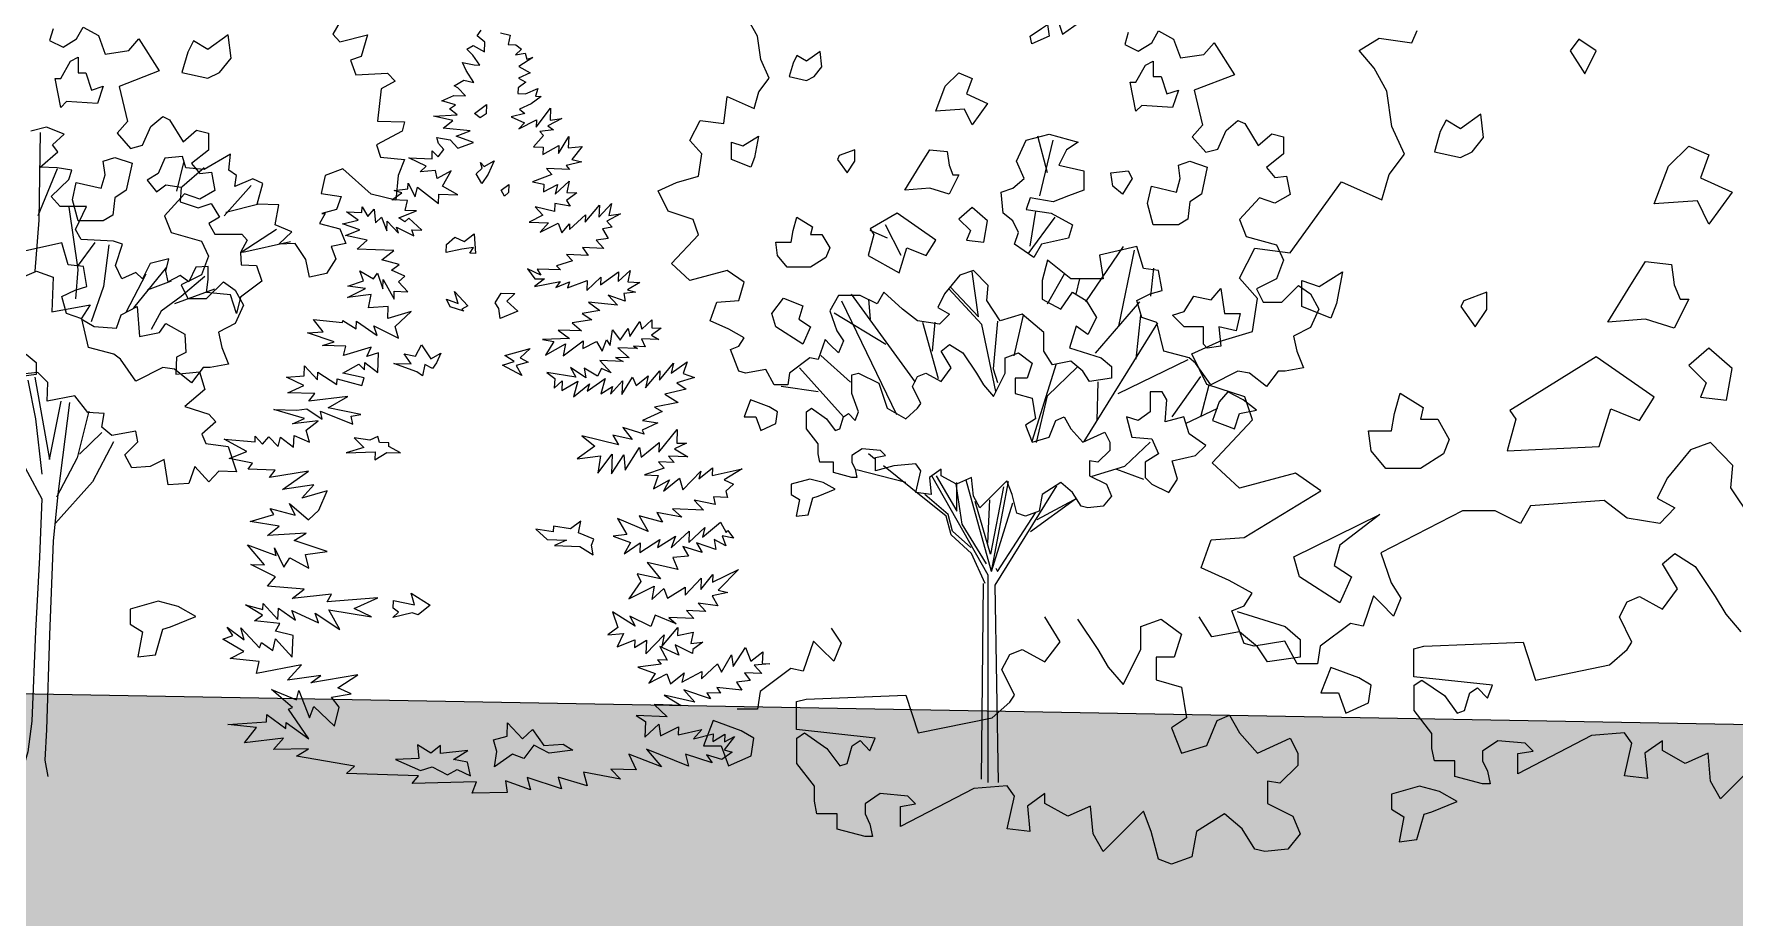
# Model space of a CAD drawing. Header units: inches. Extents: x 11.9 to 85.3, y 21.1 to 37.4.
# Drawn here: x 21.57 to 22.616, y 22.249 to 22.792 of the extents above; entities that cross this region are included whole.
import ezdxf

# ---------------------------------------------------------------- set-up
doc = ezdxf.new("R2010")
doc.units = ezdxf.units.IN
doc.header["$MEASUREMENT"] = 0
doc.layers.add('CAY', color=94, linetype='Continuous')
doc.layers.add('CAY-3', color=61, linetype='Continuous')

# ---------------------------------------------------------------- blocks, each defined once
blk = doc.blocks.new('A$C76451831')
at = {"layer": 'CAY'}
for p, q in [((2228.3, 971.5), (2215.1, 1021.6)), ((2217.8, 939.8), (2236.3, 1016.3)), ((2201.9, 860.6), (2238.9, 910.7)), ((2204.6, 871.1), (2212.5, 918.7)), ((2009.3, 881.7), (1985.5, 892.2)), ((2027.8, 857.9), (2006.6, 900.2)), ((2281, 794.5), (2332.5, 870.4)), ((2326.2, 761), (2347.8, 865.6)), ((2491.6, 827), (2512.8, 868.3)), ((2512.8, 868.3), (2561.2, 861.8)), ((2370.1, 802.5), (2374.1, 840.9)), ((2134, 774), (2125.3, 835.7)), ((2228.6, 791.9), (2251.7, 832.8)), ((2268, 805.1), (2272.9, 825.9)), ((2516.4, 799.3), (2491.6, 827)), ((2022.3, 639.8), (1946.8, 795.6)), ((2047.7, 684.5), (1960.2, 805.1)), ((1985.8, 770.9), (1983.8, 797.9)), ((2138.7, 763.4), (2093.5, 812.2)), ((2095.8, 814.5), (2134, 774)), ((2294.3, 724.1), (2354.9, 794.5)), ((2509.3, 753.8), (2516.4, 799.3)), ((2007, 736.3), (1936.2, 779.1)), ((2182.7, 720.5), (2195.7, 776.4)), ((2350.1, 715.8), (2356.4, 776.4)), ((2079.1, 689), (2057.9, 766.3)), ((2071.1, 726.8), (2074.5, 766.9)), ((2157.5, 671.8), (2138.7, 763.4)), ((2159.9, 768.1), (2154, 702.8)), ((2278.7, 602.9), (2379.6, 765.8)), ((2463.9, 740.3), (2509.3, 753.8)), ((2426.2, 723.2), (2463.9, 740.3)), ((2446.8, 681.3), (2426.2, 723.2)), ((1948.8, 636.8), (1888.7, 704)), ((1958.8, 684.4), (1917.8, 720.8)), ((2154, 702.8), (2159.9, 684)), ((2207.6, 603.7), (2240.9, 709.9)), ((2228.7, 665.9), (2269.2, 705.2)), ((2325.4, 669), (2421.3, 715.4)), ((1914.2, 671.4), (1863.5, 678.5)), ((2296.7, 631.7), (2297.9, 685.1)), ((2399.3, 636.8), (2438.6, 692.2)), ((2438.6, 636.8), (2450, 680.8)), ((2498.7, 664.2), (2446.8, 681.3)), ((2213.4, 601.8), (2228.7, 665.9)), ((2509.3, 632.9), (2498.7, 664.2)), ((2417.8, 627.7), (2461.8, 648.6)), ((1991.5, 579.5), (1983.4, 586)), ((2334.4, 569.5), (2369.4, 602.2)), ((2034.5, 546.7), (1966.9, 564.4)), ((2041.2, 539.6), (2003.7, 569.7)), ((2289.6, 555.4), (2334.4, 569.5)), ((2323, 565.2), (2360, 551.4)), ((2089.9, 500.7), (2041.2, 539.6)), ((2147.3, 419.7), (2069.9, 556)), ((2075.8, 556.2), (2104.1, 507.8)), ((2102.9, 544.4), (2111.2, 489.7)), ((2104.1, 507.8), (2104.1, 546.7)), ((2151.6, 424.8), (2117.3, 549.9)), ((2168.2, 540.8), (2150.5, 448.4)), ((2151.6, 424.8), (2175, 548.1)), ((2156.8, 405.9), (2241.3, 542.4)), ((2092.3, 503.1), (2060.4, 530.2)), ((2150.5, 448.4), (2129.2, 520.8)), ((2146.9, 463.7), (2149.3, 523.1)), ((2151.6, 424.8), (2181.2, 519.2)), ((2205.1, 479.9), (2266.8, 524.3)), ((2214.5, 496), (2264.5, 523.1)), ((2096.6, 475.1), (2089.9, 500.7)), ((2098.2, 480.3), (2092.3, 503.1)), ((2111.2, 489.7), (2144.6, 435.4)), ((2159.9, 424.8), (2212.2, 505.4)), ((2124.5, 449.6), (2096.6, 475.1)), ((2123.3, 457.8), (2098.2, 480.3)), ((2143, 408.3), (2124.5, 449.6)), ((2147.3, 135.4), (2147.3, 419.7)), ((2157.5, 429.5), (2159.9, 424.8)), ((2138.3, 140.1), (2140.6, 408.3)), ((2161.5, 135.4), (2156.8, 405.9))]:
    blk.add_line(p, q, dxfattribs=at)
for points in [[(1271.4, 1199.6), (1249.3, 1161.6), (1258.8, 1151.1), (1296.7, 1160.6), (1288.3, 1131.1), (1273.5, 1125.8), (1280.9, 1105.7), (1324.2, 1107.9), (1334.7, 1097.3), (1315.7, 1086.8), (1310.4, 1042.5), (1347.4, 1041.4), (1344.2, 1028.7), (1309.4, 1009.8), (1314.7, 992.9), (1347.4, 989.7), (1338.9, 967.6), (1335.8, 933.8), (1302, 942.3), (1263, 977.1), (1238.7, 967.6), (1233.4, 943.3), (1260.9, 939.1), (1254.5, 921.2), (1234.5, 915.9), (1238.7, 915.9), (1231.3, 902.2), (1258.8, 894.8), (1267.2, 874.8), (1247.2, 870.5), (1253.5, 853.7)], [(2244.4, 1175.1), (2249.1, 1161.4), (2311.2, 1205.4)], [(2339.1, 1163.7), (2334.4, 1147.6), (2352.9, 1138.5), (2371.4, 1149.9), (2380.4, 1166.1), (2401.2, 1154.7), (2410.7, 1129.1), (2442.9, 1133.8), (2456.7, 1149.9), (2484.6, 1105.9), (2429.6, 1084.7), (2441, 1036.7), (2426.8, 1020.6), (2445.3, 999.7), (2461.8, 1004.1), (2473.2, 1029.6), (2489.3, 1043.4), (2498.7, 1039.1), (2517.2, 1008.8), (2535.7, 1024.9), (2551.8, 1020.6), (2551.8, 997.4), (2528.6, 978.9), (2540, 965.1), (2556.1, 967.1), (2560.8, 941.9), (2540, 930.1), (2519.2, 937.2), (2491.7, 907.3), (2500.7, 884.1), (2542.4, 872.7), (2551.8, 851.9), (2542.4, 826.3), (2533.3, 821.6), (2514.8, 812.5), (2523.9, 794.1), (2549.4, 794.1), (2572.6, 816.9), (2588.7, 805.5), (2600.1, 784.6), (2588.7, 759.5), (2565.6, 747.7), (2570.3, 726.8), (2579.3, 704), (2554.2, 699.3), (2544.7, 699.3), (2528.6, 678.5), (2505.4, 696.9), (2489.3, 699.3), (2452.3, 680.8), (2431.5, 710.7), (2422.5, 717.8), (2387.9, 726.8), (2378.5, 766.1), (2357.6, 773.2), (2350.9, 796.4), (2369.4, 805.5), (2385.5, 810.2), (2380.8, 837.7), (2360, 840.1), (2350.9, 870.4), (2299.8, 858.6), (2304.6, 826.3), (2260.5, 826.3), (2228.3, 851.9), (2221.2, 824), (2221.2, 798.4), (2246.8, 784.6), (2262.9, 807.8), (2281.4, 796.4), (2295.5, 773.2), (2283.7, 750), (2267.6, 761.4), (2258.6, 731.5), (2302.2, 717.8), (2316, 706), (2316, 689.9), (2286.1, 685.5), (2277, 699.3), (2260.5, 713.1), (2235.4, 708.3), (2223.6, 726.8), (2223.6, 752.4), (2193.7, 777.9), (2163.8, 768.5), (2145.4, 796.4), (2147.3, 816.9), (2126.9, 837.7), (2108.4, 831), (2087.6, 805.5), (2078.1, 787), (2094.3, 777.9), (2080.5, 763.8), (2050.6, 768.5), (2029.8, 784.6), (2004.2, 807.8), (1995.2, 791.7), (1972, 803.1), (1942.1, 803.1), (1930.3, 782.3), (1939.8, 754.7), (1948.8, 741), (1942.1, 724.5), (1930.3, 736.3), (1923.7, 742.9), (1914.2, 715.4), (1902.8, 717.8), (1874.9, 696.9), (1872.6, 680.8), (1854.1, 680.8), (1842.7, 701.7), (1814.8, 696.9), (1805.7, 699.3), (1794.3, 729.2), (1805.7, 733.9), (1812.8, 745.3), (1792, 757.1), (1766.4, 768.5), (1775.5, 794.1), (1805.7, 796.4), (1812.8, 821.6), (1789.6, 837.7), (1738.5, 824), (1713.4, 847.2), (1750.3, 886.5), (1743.2, 907.3), (1708.6, 918.7), (1694.9, 946.6), (1720, 958), (1750.3, 967.1), (1755, 997.4), (1738.5, 1015.9), (1752.7, 1043.4), (1784.9, 1039.1), (1789.6, 1076), (1826.6, 1059.5), (1833.2, 1082.7), (1847.4, 1101.2), (1835.6, 1126.7), (1831.3, 1159), (1819.5, 1179.8)], [(1479.2, 1163.4), (1492.2, 1160.3), (1489.5, 1147.2), (1499.9, 1146.8), (1507.9, 1141.1), (1499.4, 1133.3), (1512.7, 1135.5), (1515.1, 1127.3), (1523.3, 1129.7), (1504.3, 1117.2), (1519.9, 1108.5), (1503.8, 1101.4), (1514, 1095.6), (1503.3, 1087.8), (1503, 1080.1), (1513.4, 1079.7), (1530, 1086.9), (1526.9, 1076.5), (1534.6, 1076.3), (1521.1, 1065.9), (1505, 1058.7), (1512.5, 1053), (1493.8, 1048.2), (1512, 1039.9), (1504.1, 1032), (1528.5, 1044.3), (1528.1, 1033.9), (1547.6, 1060), (1547.1, 1043.7), (1563, 1045.8), (1544.1, 1036.1), (1551.6, 1030.3), (1532.9, 1028.3), (1538.2, 1022.7), (1524.5, 1007.3), (1537.6, 1006.8), (1537.3, 996.4), (1559, 1008.8), (1558.6, 997.9), (1572.6, 1021.5), (1572, 1005.6), (1591.1, 1007.7), (1576.9, 989.6), (1590.4, 986.4), (1568.9, 981.7), (1573.7, 976.1), (1542, 977.2), (1549.5, 969.2), (1522.8, 959.3), (1538.6, 956), (1538.2, 945.6), (1557.1, 955.4), (1554, 942.3), (1573.2, 960.2), (1569.9, 944.5), (1583.5, 944), (1569.5, 933.6), (1574.7, 925.7), (1553.5, 929.2), (1553.1, 918.3), (1526.6, 924.7), (1537.1, 913.4), (1518.2, 903.7), (1544.9, 902.7), (1533.5, 890), (1558, 902.3), (1563, 889), (1573.8, 901.7), (1573.5, 893.6), (1595.6, 914.1), (1595.2, 903.7), (1614.6, 927.1), (1614, 910.8), (1631, 929.2), (1627.7, 913), (1643.6, 915.2), (1624.7, 905.4), (1632.1, 897), (1618.9, 894.7), (1626.6, 881.3), (1610.2, 879.2), (1620.7, 867.9), (1591.3, 868.9), (1599.1, 858.2), (1569.6, 859.3), (1577.5, 850.8), (1556, 843.9), (1561.2, 838.3), (1529.1, 839.4), (1534.2, 831), (1515.9, 839.8), (1525.9, 826.3), (1539.5, 825.9), (1525.5, 815.5), (1560.6, 822.4), (1554.9, 814.4), (1573.8, 821.9), (1570.8, 813.9), (1597.8, 823.8), (1597.4, 810.2), (1616.6, 828.2), (1616.2, 817.7), (1640.9, 835.5), (1640.4, 822.3), (1656.8, 837.6), (1653.5, 821.9), (1669.8, 821.3), (1653.1, 811), (1663.9, 807.9), (1648, 805.8), (1649.9, 795.3), (1626.6, 803.8), (1639.3, 790.2), (1599.5, 794.3), (1615, 782.9), (1590.8, 778.7), (1604.1, 770.1), (1577.2, 765.6), (1590, 754.7), (1558.3, 755.8), (1573.8, 744.4), (1536.6, 743), (1552.3, 740.2), (1540.8, 721.6), (1568.1, 736.9), (1564.8, 720.7), (1592.2, 741.1), (1591.9, 730.6), (1610.8, 740.4), (1618.5, 727), (1624.5, 742.7), (1629.2, 734.8), (1632.6, 756), (1643, 742), (1654, 757.9), (1656.3, 747), (1670.2, 767.8), (1672.6, 757.3), (1686.6, 770), (1686.2, 759.1), (1699.3, 758.6), (1685.9, 748.7), (1696.1, 742.9), (1672.1, 743.7), (1677.2, 733.1), (1661.3, 733.7), (1666.6, 730.8), (1639.9, 731.7), (1655.3, 717.6), (1636.8, 718.2), (1647, 712.9), (1615.3, 714), (1630.6, 697.1), (1617.6, 703), (1611.9, 692.8), (1593.7, 703.8), (1595.9, 690.6), (1575.1, 704.5), (1582.3, 691.1), (1542.7, 697.9), (1553.3, 689.4), (1552.8, 676.3), (1563.6, 686.3), (1563.1, 673.2), (1584.9, 685.6), (1579.1, 664.5), (1601.1, 682.3), (1598, 672), (1622.6, 689.7), (1616.4, 668.6), (1632.6, 678.5), (1629.6, 668.1), (1646.1, 686.1), (1645.4, 667.6), (1659.8, 691.1), (1664.9, 680), (1681.2, 693.1), (1677.9, 676.9), (1697.3, 700.2), (1696.8, 687.1), (1716.2, 710.4), (1713, 696.9), (1734.9, 712.5), (1729.3, 696.4), (1745, 690.8), (1720.7, 683.5), (1733.6, 674.9), (1704.3, 668.2), (1722.5, 656.7), (1690.1, 650.1), (1700.8, 644.3), (1673.6, 631.7), (1694.8, 628.7), (1673.2, 618.6), (1675.7, 613), (1646.5, 622.2), (1659.6, 605.9), (1633, 611.8), (1640.7, 598.4), (1590.4, 611), (1608.5, 596.8), (1583.9, 579.1), (1616.2, 583.4), (1612.6, 559.5), (1632.1, 585.5), (1631.2, 558.8), (1648, 585), (1649.9, 563.6), (1669.6, 594.7), (1671.9, 581.4), (1696.6, 601.9), (1696.1, 588.3), (1721.2, 619.6), (1720.6, 601), (1733.7, 600.6), (1717.6, 593), (1735.8, 581.9), (1709.1, 582.8), (1716.9, 574.4), (1695.7, 575.2), (1703.5, 566.7), (1676.5, 557.2), (1695, 556.6), (1688.9, 538.2), (1710.7, 550.6), (1702.4, 535), (1724.3, 552.8), (1728.8, 536.8), (1753.7, 562.3), (1750.6, 551.9), (1769.7, 567.1), (1769.3, 556.7), (1810, 565.7), (1785.4, 550.7), (1798.4, 544.8), (1787.6, 534.8), (1790, 526.5), (1771, 527.2), (1773.4, 516.7), (1744.6, 522.7), (1757.2, 509.1), (1714.7, 510.6), (1727.4, 499.2), (1693.2, 505.9), (1700.9, 492.5), (1669.1, 501.3), (1681.4, 479.5), (1639.5, 497.3), (1652.3, 475.6), (1633.6, 473.5), (1657.4, 464.5), (1648.7, 449), (1670.5, 464.1), (1670, 450.9), (1697.4, 468.6), (1694.3, 457.8), (1718.8, 473.3), (1712.8, 457.1), (1737.7, 480.3), (1737.1, 464.5), (1759.1, 485), (1755.9, 472), (1780.7, 492.4), (1788.3, 478.5), (1790.7, 481.2), (1798.5, 470.5), (1782.7, 473.7), (1787.7, 460), (1771.7, 468.7), (1773.9, 455), (1747.5, 464.1), (1755.2, 450.7), (1728.8, 459.3), (1736.5, 445.9), (1715.1, 443.9), (1722.2, 427.8), (1680, 437), (1698.2, 415), (1666.3, 421.6), (1671.3, 411), (1654.7, 387.5), (1689.7, 404.9), (1686.3, 386.4), (1702.7, 401.7), (1707.7, 388.4), (1732.3, 403.4), (1731.9, 392.6), (1754, 415.8), (1753.4, 400), (1770, 420.7), (1769.7, 410.3), (1805.2, 427.6), (1777.4, 399.1), (1790.4, 396), (1769, 391.3), (1776.7, 377.8), (1750.1, 381.5), (1760.6, 370.2), (1733.8, 371.2), (1743.9, 360.4), (1709.5, 361.6), (1719.6, 353.1), (1691, 365), (1685, 349.3), (1656.1, 363.5), (1663.8, 350.1), (1632.7, 369.7), (1639.7, 348.2), (1626.2, 337.8), (1647.6, 339.7), (1638.8, 321.5), (1663.1, 331), (1662.7, 320.6), (1679, 330.5), (1678.3, 311.9), (1703.2, 337.8), (1700, 322), (1722.2, 348), (1721.8, 337.1), (1743.2, 341.8), (1740, 326.1), (1756.3, 327.8), (1742.4, 317.8), (1742.2, 312.4), (1718.6, 324.1), (1723.6, 310.3), (1697.2, 322.1), (1707.5, 303.2), (1694.3, 303.7), (1699.1, 298), (1667.2, 293.7), (1691, 285.2), (1682.3, 271.9), (1706.8, 284.6), (1711.8, 270.9), (1730.9, 286.1), (1727.7, 273), (1755, 287.9), (1754.6, 277.5), (1776.6, 298.1), (1781.7, 287), (1795.6, 310.5), (1797.8, 294.6), (1814.6, 320.8), (1822.1, 301.9), (1838.4, 314.5), (1837.8, 298.6), (1848.2, 298.3), (1826.8, 296.3), (1837.3, 285.1), (1813.3, 285.9), (1821.1, 275.2), (1802.5, 273.1), (1809.8, 262), (1775.5, 265.9), (1780.6, 258), (1761.6, 258.7), (1766.8, 250.4), (1730.1, 262.5), (1745.3, 245.7), (1703.1, 255.3), (1726.6, 241.3), (1689.5, 242.6), (1707.5, 225.7), (1664.9, 227.2), (1677.8, 219), (1677, 197.7), (1696.2, 215.6), (1698.4, 199.7), (1722.9, 212), (1722.5, 201.1), (1754.9, 208.2), (1743.6, 195.4), (1770.5, 202.2), (1770.2, 191.8), (1786.4, 201.6), (1786, 191.2), (1799.9, 198.4), (1785.6, 180.3), (1796.4, 177.2), (1782.5, 167.3), (1761.4, 173.5), (1769.1, 162.3), (1732.4, 174.5), (1736.8, 158), (1679.2, 181.3), (1699.6, 157), (1654.9, 174.5), (1665, 152.8), (1630.2, 154), (1643.3, 140), (1592.9, 149.9), (1597.7, 131.1), (1558.2, 142.9), (1562.6, 126.9), (1515.6, 142.2), (1520, 125.7), (1486, 137.8), (1488.1, 121.8), (1440.1, 120.8), (1446.1, 136.4), (1358.1, 134.1), (1366.6, 144.6), (1267.9, 148.1), (1279.1, 158.1), (1199.4, 171.8), (1216.1, 181.6), (1168, 180.6), (1181.7, 196.4), (1128.5, 190.1), (1145, 210.9), (1105.3, 215), (1158.5, 218.6), (1158.8, 229), (1184.9, 209.5), (1185.2, 217.6), (1216.5, 195.2), (1188.5, 236.1), (1194, 238.6), (1165.5, 263.2), (1199.8, 248.8), (1202.6, 261.9), (1217.6, 224.2), (1223.1, 239.9), (1251.6, 212.6), (1257.9, 238.7), (1247.6, 252.6), (1274.4, 257.1), (1256.2, 265.5), (1283.5, 283.1), (1219.2, 272.2), (1232.7, 282.1), (1187.2, 276), (1206.5, 296.7), (1144.9, 285.2), (1148.2, 301.4), (1108.5, 305.5), (1127.4, 315.3), (1098.5, 332.2), (1112.3, 337.1), (1104.5, 348.3), (1127.9, 331.1), (1123.1, 347.6), (1148.9, 320), (1151.8, 327.6), (1167.3, 316.6), (1170.6, 332.4), (1193.7, 307.5), (1194.8, 337), (1171, 343.2), (1176.8, 353.5), (1142, 357.4), (1153.2, 365.2), (1129.6, 379.1), (1153.4, 372.9), (1153.7, 381), (1174.2, 359), (1174.8, 374.8), (1198.2, 358.2), (1193.2, 371.5), (1229.8, 354.3), (1225.3, 367.6), (1258.9, 345.2), (1244, 372.4), (1302.2, 362.7), (1278.5, 373.9), (1311.2, 388.7), (1241.7, 383.4), (1247.5, 393.6), (1193.8, 387.8), (1210.1, 400.4), (1160, 404.8), (1170.8, 417.6), (1137, 434.6), (1155.6, 434), (1132.5, 461.5), (1171.9, 447), (1169.5, 457.5), (1182.2, 430.8), (1190.3, 443.7), (1216.6, 429.6), (1211.8, 448.3), (1241.4, 452.3), (1196.6, 467.5), (1212.8, 477.3), (1159.7, 474.2), (1176, 486.8), (1136.3, 493.6), (1168.4, 502.9), (1163.7, 511.2), (1197.8, 501.9), (1190.2, 518), (1216.2, 495.8), (1230.2, 508.9), (1241.6, 535.3), (1206.8, 525.6), (1223.3, 543.6), (1180.5, 537.4), (1215.8, 562.4), (1162.5, 553.9), (1170.5, 564), (1133.4, 565.3), (1139.1, 573.3), (1107.2, 579.8), (1131.5, 589.4), (1100.4, 606.4), (1142.9, 602.6), (1143.1, 610.3), (1153.2, 599.5), (1161.7, 609.7), (1174.4, 596.1), (1177.5, 609.1), (1195.6, 595.3), (1196.2, 611.2), (1217.2, 602.3), (1212.8, 618.8), (1229.1, 631.3), (1194, 627.1), (1210.6, 634.7), (1168.4, 647.1), (1200.1, 646), (1213.8, 647.7), (1234.6, 633.9), (1232.3, 644.8), (1276.9, 627), (1274.6, 637.9), (1287.8, 640.2), (1242.8, 649.4), (1270.1, 664.8), (1216.4, 658.5), (1224.9, 668.7), (1187.8, 670), (1209.5, 680.1), (1185.8, 691.3), (1209.9, 693.2), (1210.4, 706.8), (1228.3, 687.6), (1228.7, 698), (1254.8, 681.2), (1255.1, 688.9), (1289.2, 680), (1292.3, 690.3), (1263.1, 696.8), (1284.8, 709.2), (1292.7, 701.2), (1293, 711.6), (1311.1, 697.8), (1312.1, 724.6), (1296, 719.7), (1301.9, 732.6), (1263.9, 720.8), (1267.1, 733.8), (1235.4, 734.9), (1251.4, 739.8), (1214.7, 752), (1236, 753.5), (1223, 770.3), (1262.8, 766.2), (1262.9, 768.9), (1281.5, 757.4), (1281.9, 768.2), (1310.2, 748.6), (1305.7, 761.9), (1339.5, 744.9), (1334.6, 760.9), (1356.7, 781.5), (1324.6, 771.7), (1325.2, 788), (1298.4, 786.2), (1301.7, 804.7), (1269.4, 800.4), (1293.9, 813.1), (1270, 816.2), (1291.5, 823.6), (1286.5, 837), (1305.2, 825.9), (1310.4, 833.9), (1317.9, 812.3), (1318.3, 825.4), (1333.2, 798.2), (1333.6, 809), (1352.2, 808.4), (1339.5, 822), (1347.9, 829.8), (1329.6, 838.2), (1340.3, 846), (1316.5, 852.2), (1332.8, 864.8), (1282.6, 866.6), (1296.2, 879.2), (1266.9, 885.7), (1286.2, 893.2), (1262.5, 901.7), (1284, 906.4), (1268.1, 917.8), (1289.3, 917.1), (1289.6, 924.8), (1297.3, 911.4), (1305.8, 921.5), (1307.9, 902.9), (1315.9, 910.7), (1323.4, 891.9), (1323.8, 905), (1339.1, 888.6), (1336.7, 896.9), (1360.3, 885.2), (1357.8, 893.4), (1371.4, 892.9), (1353.4, 909.4), (1347.8, 904.2), (1339.8, 909.9), (1364.2, 919.5), (1348.4, 920), (1351.5, 933.5), (1330.3, 934.3), (1343.8, 944.2), (1333.4, 947.3), (1352.1, 949.4), (1352.4, 957.5), (1362.1, 938.6), (1365.3, 951.6), (1394, 929.3), (1394.4, 942.4), (1420.7, 941.5), (1399.8, 953.1), (1411.4, 974), (1392.5, 963.8), (1390.1, 974.8), (1368.8, 972.8), (1377.2, 980.7), (1353.6, 991.9), (1385.3, 990.8), (1385.6, 1001.7), (1393.5, 993.3), (1401.6, 1003.4), (1394.2, 1011.8), (1391.7, 1020.1), (1410.2, 1016.7), (1420.7, 1005.5), (1442.2, 1012.9), (1418.5, 1021.8), (1437.3, 1028.9), (1400.3, 1032.9), (1413.8, 1043.3), (1387.3, 1049.2), (1419.5, 1050.8), (1409, 1059.4), (1417.3, 1064.5), (1398.9, 1070.1), (1415, 1077.7), (1430.9, 1077.2), (1420.8, 1088), (1415.5, 1090.9), (1428.9, 1098.6), (1442.4, 1095.4), (1432.1, 1111.6), (1427, 1122.6), (1443.2, 1119.4), (1450.9, 1119.1), (1441, 1132.6), (1433.1, 1141), (1441.4, 1146.2), (1457, 1137.5), (1457.5, 1150.6), (1447.3, 1159.1), (1452.6, 1167.1)], [(1253.5, 853.7), (1240.8, 833.6), (1217.6, 828.4), (1212.4, 852.6), (1197.6, 874.8), (1175.4, 873.7), (1193.4, 890.6), (1170.2, 900.1), (1175.4, 927.5), (1145.9, 928.6), (1153.3, 957), (1139.6, 963.4), (1115.3, 952.8), (1117.4, 967.6), (1106.9, 975), (1109, 997.1), (1073.1, 976), (1047.8, 978.1), (1043.6, 993.9), (1019.3, 991.8), (1009.9, 970.7), (995.1, 961.2), (1007.7, 945.4), (1020.4, 954.9), (1041.5, 951.8), (1040.4, 931.7), (1064.7, 923.3), (1082.6, 929.6), (1094.2, 910.6), (1079.5, 902.2), (1087.9, 887.4), (1124.8, 887.4), (1132.2, 879), (1122.7, 862.1), (1123.8, 845.2), (1144.9, 844.2), (1152.2, 823.1), (1122.7, 800.9), (1117.4, 778.8), (1109, 804.1), (1076.3, 807.3), (1078.4, 825.2), (1078.4, 843.1), (1061.5, 842.1), (1052, 822), (1040.4, 830.5), (1023.6, 822), (1020.4, 836.8), (1024.6, 853.7), (999.3, 847.3), (988.8, 826.2), (979.3, 834.7), (960.3, 826.2), (951.8, 844.2), (961.3, 873.7), (948.7, 877.9), (904.4, 880), (897, 893.7), (911.8, 925.4), (875.9, 925.4), (863.3, 939.1), (887.5, 962.3), (891.7, 975), (871.7, 978.1), (848.5, 979.2), (872.7, 1000.3), (865.4, 1009.8), (881.2, 1024.5), (856.9, 1034), (835.8, 1028.7)], [(848.5, 1026.6), (846.4, 906.4), (841.1, 836.8)], [(1044.7, 985.5), (1035.2, 946.5)], [(871.7, 977.1), (845.3, 912.7)], [(1073.1, 978.1), (1042.6, 951.8)], [(1484.5, 939.3), (1479.8, 947.6), (1490.5, 955.4), (1490.1, 944.5), (1484.5, 939.3)], [(1137.5, 953.9), (1100.6, 912.7)], [(887.5, 924.3), (900.2, 838.9), (897, 798.8)], [(1148, 928.6), (1102.7, 917)], [(1172.3, 893.7), (1123.8, 862.1)], [(824.2, 828.4), (843.2, 836.8), (866.4, 828.4), (864.3, 780.9), (917, 790.4), (904.4, 771.4), (922.3, 760.9), (952.9, 758.7), (959.2, 776.7), (981.4, 788.3), (984.5, 747.1), (1012, 752.4), (1020.4, 765.1), (1046.8, 750.3), (1047.8, 725), (1035.2, 718.7), (1034.1, 695.5), (1066.8, 698.6), (1074.2, 674.4), (1046.8, 651.2), (1079.5, 640.6), (1089, 630.1), (1070, 613.2), (1075.2, 600.5), (1105.8, 596.3), (1117.4, 561.5), (1093.2, 562.6), (1079.5, 547.8), (1060.5, 568.9), (1052, 545.7), (1023.6, 543.6), (1018.3, 578.4), (999.3, 568.9), (974, 566.8), (964.5, 584.7), (982.4, 602.7), (979.3, 617.4), (946.6, 611.1), (932.9, 622.7), (936, 641.7), (913.9, 642.7), (895.9, 665.9), (858, 658.6), (859, 683.9), (845.3, 697.6), (823.2, 695.5)], [(923.4, 875.8), (899.1, 843.1)], [(942.4, 872.7), (935, 815.7), (918.1, 767.2)], [(1191.3, 876.9), (1125.9, 862.1)], [(1021.5, 842.1), (976.1, 786.2)], [(993, 832.6), (965.6, 779.8)], [(1027.8, 823.1), (995.1, 810.4)], [(1074.2, 829.4), (1041.5, 802), (1014.1, 782), (1000.4, 756.6)], [(1033.1, 792.5), (1087.9, 812.5)], [(831.6, 687), (842.2, 634.3), (850.6, 558.4)], [(841.1, 691.2), (861.1, 578.4), (877, 658.6)], [(774.7, 655.4), (791.5, 634.3), (850.6, 524.6), (847.4, 444.5), (842.2, 343.2), (836.9, 219.8), (831.6, 177.6), (821.1, 141.8)], [(888.6, 656.4), (872.7, 530.9), (866.4, 466.6), (861.1, 337.9), (856.9, 208.2), (854.8, 166), (859, 143.9)], [(914.9, 644.8), (899.1, 580.5), (870.6, 526.7)], [(932.9, 615.3), (902.3, 585.8)], [(948.7, 602.7), (920.2, 547.8), (869.6, 490.9)]]:
    blk.add_lwpolyline(points, dxfattribs=at)
for points in [[(2220.4, 1169.5), (2228.3, 1174.8), (2231, 1158.9), (2207.2, 1148.4), (2204.6, 1158.9)], [(1109.9, 1128.8), (1106, 1160.5), (1078.3, 1140.7), (1058.5, 1152.6), (1050.5, 1136.7), (1042.6, 1109), (1078.3, 1101.1), (1094.1, 1109)], [(1919.5, 1116.7), (1916.9, 1137.8), (1898.4, 1124.6), (1885.2, 1132.5), (1880, 1122), (1874.7, 1103.5), (1898.4, 1098.2), (1909, 1103.5)], [(2362.9, 1119.3), (2373.5, 1124.6), (2373.5, 1103.5), (2384.1, 1103.5), (2392, 1079.7), (2407.8, 1085), (2399.9, 1061.2), (2357.7, 1063.9), (2349.7, 1055.9), (2341.8, 1095.6), (2349.7, 1095.6)], [(2088.5, 1090.3), (2106.9, 1108.8), (2125.4, 1100.8), (2117.5, 1079.7), (2146.5, 1066.5), (2125.4, 1037.5), (2114.9, 1058.6), (2075.3, 1055.9)], [(1443.6, 1052.7), (1459.9, 1065.3), (1459.5, 1052.2), (1451.1, 1047)], [(1795.5, 989.9), (1795.5, 1013.7), (1811.3, 1008.4), (1832.5, 1021.6), (1827.2, 992.6), (1821.9, 979.4)], [(1943.3, 995.2), (1940.7, 989.9), (1953.9, 971.5), (1964.4, 987.3), (1964.4, 1003.1)], [(2054.1, 982), (2067.3, 1003.1), (2091.1, 1000.5), (2093.7, 982), (2099, 968.8), (2106.9, 968.8), (2093.7, 942.4), (2067.3, 950.3), (2033, 947.7)], [(2209.9, 855.3), (2183.5, 873.8), (2188.8, 889.6), (2180.8, 905.5), (2167.6, 916), (2165, 945.1), (2180.8, 950.3), (2196.7, 963.5), (2186.1, 987.3), (2199.3, 1016.3), (2231, 1024.3), (2270.6, 1013.7), (2254.7, 1003.1), (2244.2, 982), (2278.5, 974.1), (2278.5, 947.7), (2257.4, 939.8), (2236.3, 931.9), (2204.6, 937.1), (2199.3, 921.3), (2233.6, 916), (2262.7, 900.2), (2257.4, 881.7), (2220.4, 873.8)], [(1445.7, 970.1), (1454.1, 978), (1451.7, 985.8), (1456.9, 980.2), (1470.4, 987.9), (1462, 969.6), (1453.4, 956.7)], [(2365.6, 929.2), (2370.9, 953), (2405.2, 945.1), (2410.4, 963.5), (2407.8, 982), (2423.6, 987.3), (2447.4, 979.4), (2439.5, 942.4), (2423.6, 931.9), (2421, 908.1), (2407.8, 900.2), (2373.5, 900.2)], [(2318.1, 953), (2315.4, 971.5), (2339.2, 974.1), (2344.5, 963.5), (2331.3, 942.4)], [(1903.7, 887), (1919.5, 887), (1930.1, 868.5), (1924.8, 855.3), (1903.7, 842.1), (1872, 842.1), (1858.8, 857.9), (1856.2, 876.4), (1877.3, 876.4), (1880, 892.2), (1885.2, 910.7), (1906.4, 897.5)], [(2062.1, 857.9), (2075.3, 879), (2022.5, 916), (1985.5, 894.9), (1990.8, 887), (1982.9, 857.9), (2025.1, 834.2), (2035.7, 868.5)], [(2141.2, 876.4), (2146.5, 905.5), (2125.4, 923.9), (2106.9, 908.1), (2122.8, 892.2), (2117.5, 879)], [(1444.6, 860.9), (1436.9, 861.2), (1442.2, 869.2), (1426.3, 867), (1404.8, 862.3), (1405.2, 873.2), (1416.4, 883.2), (1429.3, 877.3), (1442.8, 887.7)], [(2577.1, 788.1), (2577.1, 823.8), (2600.8, 815.8), (2632.5, 835.6), (2624.6, 792.1), (2616.7, 772.3)], [(1428.7, 781.7), (1410.3, 787.8), (1405.3, 798.4), (1420.9, 792.4), (1416.1, 808.9), (1434.4, 789.2), (1426.1, 784.5)], [(1476.9, 785.4), (1471.7, 793.3), (1479.9, 806.6), (1498.9, 806), (1487.6, 795.5), (1503, 781.8), (1478.7, 771.8)], [(1856.2, 760.2), (1850.9, 778.7), (1866.8, 799.8), (1893.2, 789.3), (1887.9, 770.8), (1903.7, 760.2), (1893.2, 736.5)], [(2415.7, 781.4), (2428.9, 802.5), (2452.7, 797.2), (2465.9, 813), (2471.2, 778.7), (2492.3, 778.7), (2487, 755), (2463.2, 760.2), (2465.9, 733.8), (2447.4, 731.2), (2442.1, 736.5), (2442.1, 760.2), (2415.7, 760.2), (2399.9, 776.1)], [(1364.6, 698.7), (1332.9, 710.2), (1356.9, 709.4), (1346.9, 723.3), (1362.7, 720.1), (1370.9, 735.6), (1383.8, 716.6), (1397.3, 724.3), (1391.3, 710.9), (1386.1, 703.4), (1375.4, 708.7), (1372.1, 693)], [(1485.1, 721.2), (1519.8, 730.4), (1506.2, 717.8), (1516.9, 712), (1500.4, 707.1), (1508.1, 693.7), (1481.9, 707.7), (1497.9, 712.6)], [(1999.5, 590.8), (1974.4, 593.1), (1960.6, 583.7), (1960.6, 574.6), (1964.9, 565.2), (1967.3, 553.8), (1960.6, 553.8), (1935.1, 560.5), (1935.1, 574.6), (1916.6, 574.6), (1914.2, 586), (1914.2, 599.8), (1898.1, 620.6), (1898.1, 643.8), (1905.2, 648.6), (1925.6, 634.4), (1937.4, 618.3), (1944.1, 620.6), (1948.8, 636.8), (1955.9, 641.5), (1964.9, 632), (1969.6, 643.8), (1960.6, 669), (1960.6, 694.6), (1969.6, 696.9), (1997.6, 683.2), (2009, 648.6), (2034.5, 634.4), (2050.6, 648.6), (2054.9, 655.2), (2043.5, 678.5), (2050.6, 692.2), (2062, 696.9), (2082.9, 685.5), (2096.6, 704), (2082.9, 726.8), (2094.3, 736.3), (2112.7, 724.5), (2131.2, 696.9), (2140.6, 680.8), (2154.4, 664.7), (2170.5, 696.9), (2170.5, 717.8), (2189, 724.5), (2207.5, 710.7), (2200.8, 689.9), (2184.3, 689.9), (2184.3, 669), (2207.5, 662.3), (2212.2, 634.4), (2198.4, 625.4), (2207.5, 602.2), (2230.7, 609.2), (2240.1, 632), (2251.5, 636.8), (2260.5, 620.6), (2277, 602.2), (2306.9, 615.9), (2314, 602.2), (2314, 590.8), (2297.5, 574.6), (2286.1, 576.6), (2286.1, 556.2), (2309.3, 544.4), (2316, 528.2), (2304.6, 514.5), (2283.7, 512.1), (2274.7, 514.5), (2262.9, 533), (2246.8, 546.7), (2221.2, 530.6), (2216.9, 507.4), (2198.4, 500.7), (2186.6, 505), (2179.9, 530.6), (2172.9, 549.1), (2156.8, 533), (2135.9, 512.1), (2126.9, 528.2), (2124.5, 553.8), (2103.7, 544.4), (2082.9, 556.2), (2082.9, 565.2), (2066.7, 553.8), (2069.1, 530.6), (2048.3, 533), (2054.9, 562.8), (2048.3, 572.3), (2018, 569.9), (1992.8, 562.8), (1992.8, 581.3), (2006.6, 583.7)], [(2392.2, 660), (2385.5, 671.4), (2369.4, 671.4), (2369.4, 643.8), (2352.9, 632), (2336.8, 636.8), (2343.9, 609.2), (2371.4, 606.9), (2380.8, 586), (2362.3, 574.6), (2362.3, 553.8), (2371.4, 544.4), (2394.6, 533), (2406.4, 551.4), (2399.3, 576.6), (2431.5, 583.7), (2445.3, 597.4), (2422.5, 613.6), (2415.4, 636.8), (2389.8, 630.1)], [(2475.5, 671.4), (2463.7, 657.6), (2454.7, 632), (2484.6, 620.6), (2491.7, 641.5), (2514.8, 646.2), (2496.4, 660)], [(1313.2, 601.7), (1310.8, 609.9), (1300.2, 604.8), (1278.6, 608.3), (1291.7, 594.7), (1267.4, 587.4), (1307.3, 588.7), (1306.9, 577.9), (1323.2, 588.2), (1342.2, 587.5), (1326.2, 596.2), (1326.3, 601.2)], [(1603.8, 461), (1606.8, 469), (1585.8, 477.9), (1589, 493.7), (1575.1, 483.3), (1551.6, 486.8), (1551.4, 479.1), (1527.5, 482.7), (1542.8, 468.5), (1569.5, 467.6), (1553, 460.5), (1587.8, 459.2), (1606, 447.7)], [(1037.6, 376.9), (1009.9, 384), (971.5, 373.4), (971.5, 352.7), (988.6, 342.1), (982.2, 307.9), (1006.3, 310.8), (1016.4, 345.6), (1027, 349.2), (1061.8, 363.3)], [(1332, 374.8), (1332.4, 385.2), (1361.2, 379.2), (1356.8, 395.2), (1382.5, 378.5), (1366.1, 365.4), (1358.1, 368.4), (1331.6, 361.7), (1339.5, 369.1)], [(1474.2, 178.1), (1469.4, 194.1), (1488.1, 198.9), (1488.8, 217.4), (1509.3, 195.4), (1522.9, 208.1), (1538.4, 186.2), (1564.8, 188), (1578.1, 179.9), (1545.8, 175.6), (1524.8, 186.7), (1511.1, 168.6), (1495.4, 174.6), (1470.8, 156.9)], [(1809, 206.5), (1770.6, 220.7), (1757.1, 185.9), (1781.3, 185.9), (1791.3, 158.2), (1822.5, 172.3), (1826.1, 196.5)], [(1438.2, 144.9), (1433.9, 163.6), (1414.9, 167), (1434.4, 179.5), (1396.7, 175.3), (1397, 186.2), (1383.5, 175.8), (1365.4, 187.3), (1367.4, 168.6), (1335.2, 167), (1369.6, 152.2), (1385.6, 157.1), (1406.5, 146), (1419.9, 153.2)]]:
    blk.add_lwpolyline(points, close=True, dxfattribs=at)
at = {"layer": 'CAY-3'}
for p, q in [((2727.8, 1149.6), (2734.9, 1166.8)), ((2655.3, 1139), (2683, 1156.1)), ((2683, 1156.1), (2727.8, 1149.6)), ((2676, 1114.8), (2655.3, 1139)), ((2693.6, 1083.6), (2676, 1114.8)), ((2700.1, 1035.2), (2693.6, 1083.6)), ((2717.8, 996.9), (2700.1, 1035.2)), ((2696.6, 969.1), (2717.8, 996.9)), ((2561.2, 861.8), (2631.1, 959.1)), ((2631.1, 959.1), (2686.6, 934.3)), ((2686.6, 934.3), (2696.6, 969.1)), ((2453.9, 573.9), (2509.3, 632.9)), ((3109.3, 591.6), (3078.1, 553.3)), ((3137, 601.7), (3109.3, 591.6)), ((3167.7, 570.4), (3137, 601.7)), ((2491.6, 539.1), (2453.9, 573.9)), ((2568.3, 559.8), (2491.6, 539.1)), ((2603, 535.6), (2568.3, 559.8)), ((3164.8, 539.7), (3167.7, 570.4)), ((3078.1, 553.3), (3063.9, 525.6)), ((3192.5, 497.8), (3164.8, 539.7)), ((2498.1, 471.6), (2603, 535.6)), ((2890.2, 514.9), (2876.6, 490.8)), ((2991.4, 522), (2890.2, 514.9)), ((3022.7, 497.8), (2991.4, 522)), ((3063.9, 525.6), (3088.1, 512)), ((2797, 507.9), (2685, 450.4)), ((2841.8, 507.9), (2797, 507.9)), ((2876.6, 490.8), (2841.8, 507.9)), ((3067.5, 490.8), (3022.7, 497.8)), ((3088.1, 512), (3067.5, 490.8)), ((2439.1, 429.8), (2452.7, 468.1)), ((2452.7, 468.1), (2498.1, 471.6)), ((2685, 450.4), (2699.2, 409.1)), ((3071, 435.3), (3088.1, 449.5)), ((3088.1, 449.5), (3115.8, 431.8)), ((2477.5, 412.7), (2439.1, 429.8)), ((3091.6, 401.1), (3071, 435.3)), ((3115.8, 431.8), (3143.5, 390.5)), ((2508.7, 395), (2477.5, 412.7)), ((2699.2, 409.1), (2712.7, 388.5)), ((3071, 373.4), (3091.6, 401.1)), ((2481, 370.8), (2498.1, 377.9)), ((2498.1, 377.9), (2508.7, 395)), ((2675.1, 391.3), (2660.8, 350.1)), ((2685, 381.4), (2675.1, 391.3)), ((2702.7, 363.7), (2685, 381.4)), ((2712.7, 388.5), (2702.7, 363.7)), ((3012, 362.8), (3022.7, 383.4)), ((3022.7, 383.4), (3039.8, 390.5)), ((3039.8, 390.5), (3071, 373.4)), ((3143.5, 390.5), (3157.7, 366.3)), ((2245.7, 328.6), (2225, 362.9)), ((2269.8, 359.3), (2297.6, 318)), ((2356.5, 349.3), (2384.2, 359.3)), ((2384.2, 359.3), (2411.9, 338.7)), ((2453.8, 335.1), (2436.1, 362.9)), ((2498.1, 326), (2481, 370.8)), ((2488.6, 369.9), (2554, 349.3)), ((2643.7, 353.7), (2601.9, 322.4)), ((2660.8, 350.1), (2643.7, 353.7)), ((3029.1, 328), (3012, 362.8)), ((3157.7, 366.3), (3178.3, 342.1)), ((1908, 329.4), (1893.8, 288.2)), ((1917.9, 319.4), (1908, 329.4)), ((1932.1, 347.2), (1945.6, 326.5)), ((1945.6, 326.5), (1935.6, 301.8)), ((2225, 300.9), (2245.7, 328.6)), ((2356.5, 318), (2356.5, 349.3)), ((2411.9, 338.7), (2401.9, 307.4)), ((2491.5, 342.2), (2453.8, 335.1)), ((2516.3, 321.6), (2491.5, 342.2)), ((2553.5, 329.5), (2511.7, 322.4)), ((2570.6, 298.2), (2553.5, 329.5)), ((2554, 349.3), (2574.7, 331.6)), ((2574.7, 331.6), (2574.7, 307.4)), ((2744, 322.4), (2880.2, 328)), ((2880.2, 328), (2897.3, 276)), ((3022.7, 317.9), (3029.1, 328)), ((1935.6, 301.8), (1917.9, 319.4)), ((2166.1, 290.3), (2176.7, 310.9)), ((2176.7, 310.9), (2193.8, 318)), ((2193.8, 318), (2225, 300.9)), ((2297.6, 318), (2311.7, 293.8)), ((2332.3, 269.7), (2356.5, 318)), ((2377.2, 307.4), (2377.2, 276.1)), ((2401.9, 307.4), (2377.2, 307.4)), ((2511.7, 322.4), (2498.1, 326)), ((2529.9, 300.9), (2516.3, 321.6)), ((2574.7, 307.4), (2529.9, 300.9)), ((2601.9, 322.4), (2598.3, 298.2)), ((2730.4, 318.9), (2744, 322.4)), ((2730.4, 280.5), (2730.4, 318.9)), ((2998.5, 296.7), (3022.7, 317.9)), ((1876.7, 291.7), (1834.8, 260.5)), ((1893.8, 288.2), (1876.7, 291.7)), ((2183.2, 255.5), (2166.1, 290.3)), ((2311.7, 293.8), (2332.3, 269.7)), ((2598.3, 298.2), (2570.6, 298.2)), ((2838.3, 269), (2730.4, 280.5)), ((2897.3, 276), (2998.5, 296.7)), ((1834.8, 260.5), (1831.3, 236.3)), ((2377.2, 276.1), (2411.9, 266.1)), ((2411.9, 266.1), (2419, 224.2)), ((2731, 269), (2741.6, 276)), ((2731, 234.2), (2731, 269)), ((2741.6, 276), (2772.3, 254.8)), ((2800, 234.2), (2807.1, 258.3)), ((2807.1, 258.3), (2817.7, 265.4)), ((2817.7, 265.4), (2831.2, 251.3)), ((2831.2, 251.3), (2838.3, 269)), ((1831.3, 236.3), (1803.5, 236.3)), ((1884.4, 246.4), (1898, 249.9)), ((1884.4, 208.1), (1884.4, 246.4)), ((1898, 249.9), (2034.2, 255.5)), ((2034.2, 255.5), (2051.3, 203.6)), ((2152.5, 224.2), (2176.7, 245.5)), ((2176.7, 245.5), (2183.2, 255.5)), ((2755.2, 202.9), (2731, 234.2)), ((2772.3, 254.8), (2790, 230.6)), ((2790, 230.6), (2800, 234.2)), ((2051.3, 203.6), (2152.5, 224.2)), ((2419, 224.2), (2398.4, 210.7)), ((2398.4, 210.7), (2411.9, 175.9)), ((2446.7, 186.5), (2460.9, 220.7)), ((2460.9, 220.7), (2478, 227.8)), ((2478, 227.8), (2491.5, 203.6)), ((1992.3, 196.5), (1884.4, 208.1)), ((1885, 196.5), (1895.6, 203.6)), ((1885, 161.7), (1885, 196.5)), ((1895.6, 203.6), (1926.3, 182.3)), ((1961.1, 185.9), (1971.7, 193)), ((1971.7, 193), (1985.3, 178.8)), ((1985.3, 178.8), (1992.3, 196.5)), ((2411.9, 175.9), (2446.7, 186.5)), ((2491.5, 203.6), (2516.3, 175.9)), ((2516.3, 175.9), (2561.1, 196.5)), ((2561.1, 196.5), (2571.7, 175.9)), ((2755.2, 182.3), (2755.2, 202.9)), ((2845.4, 192.9), (2824.7, 178.7)), ((2883.1, 189.3), (2845.4, 192.9)), ((2973.7, 200), (2873.1, 147.5)), ((2893.7, 178.7), (2883.1, 189.3)), ((3019.1, 203.5), (2973.7, 200)), ((3029.1, 189.3), (3019.1, 203.5)), ((3019.1, 144.5), (3029.1, 189.3)), ((3071, 192.9), (3046.8, 175.8)), ((3071, 179.3), (3071, 192.9)), ((1926.3, 182.3), (1944, 158.2)), ((1954, 161.7), (1961.1, 185.9)), ((2571.7, 175.9), (2571.7, 158.8)), ((2758.7, 165.1), (2755.2, 182.3)), ((2786.4, 165.1), (2758.7, 165.1)), ((2786.4, 143.9), (2786.4, 165.1)), ((2824.7, 178.7), (2824.7, 165.1)), ((2824.7, 165.1), (2831.2, 151)), ((2873.1, 175.2), (2893.7, 178.7)), ((2873.1, 147.5), (2873.1, 175.2)), ((3046.8, 175.8), (3050.4, 141)), ((3102.3, 161.6), (3071, 179.3)), ((3133.5, 175.8), (3102.3, 161.6)), ((3137, 137.4), (3133.5, 175.8)), ((1909.2, 130.4), (1885, 161.7)), ((1944, 158.2), (1954, 161.7)), ((2571.7, 158.8), (2547, 134.6)), ((2824.7, 133.9), (2786.4, 143.9)), ((2831.2, 151), (2834.8, 133.9)), ((3050.4, 141), (3019.1, 144.5)), ((3181.9, 144.5), (3150.6, 113.3)), ((1909.2, 109.8), (1909.2, 130.4)), ((1999.4, 120.4), (1978.8, 106.3)), ((2037.1, 116.9), (1999.4, 120.4)), ((2127.7, 127.5), (2027.1, 75)), ((2047.8, 106.3), (2037.1, 116.9)), ((2173.1, 131), (2127.7, 127.5)), ((2183.2, 116.9), (2173.1, 131)), ((2173.1, 72.1), (2183.2, 116.9)), ((2225, 120.4), (2200.9, 103.3)), ((2225, 106.9), (2225, 120.4)), ((2529.9, 137.5), (2529.9, 106.9)), ((2547, 134.6), (2529.9, 137.5)), ((2834.8, 133.9), (2824.7, 133.9)), ((3150.6, 113.3), (3137, 137.4)), ((1912.7, 92.7), (1909.2, 109.8)), ((1978.8, 106.3), (1978.8, 92.7)), ((2027.1, 102.7), (2047.8, 106.3)), ((2027.1, 75), (2027.1, 102.7)), ((2200.9, 103.3), (2204.4, 68.5)), ((2256.3, 89.2), (2225, 106.9)), ((2287.5, 103.3), (2256.3, 89.2)), ((2291.1, 65), (2287.5, 103.3)), ((2360.1, 96.2), (2335.9, 72.1)), ((2370.7, 68.5), (2360.1, 96.2)), ((2529.9, 106.9), (2564.7, 89.2)), ((1940.4, 92.7), (1912.7, 92.7)), ((1940.4, 71.5), (1940.4, 92.7)), ((1978.8, 61.4), (1940.4, 71.5)), ((1978.8, 92.7), (1985.3, 78.5)), ((1985.3, 78.5), (1988.8, 61.4)), ((2204.4, 68.5), (2173.1, 72.1)), ((2335.9, 72.1), (2304.6, 40.8)), ((2470.9, 92.7), (2432.6, 68.5)), ((2495.1, 72.1), (2470.9, 92.7)), ((2512.8, 44.3), (2495.1, 72.1)), ((2564.7, 89.2), (2574.7, 65)), ((1988.8, 61.4), (1978.8, 61.4)), ((2304.6, 40.8), (2291.1, 65)), ((2380.7, 30.2), (2370.7, 68.5)), ((2432.6, 68.5), (2426.1, 33.7)), ((2574.7, 65), (2557.6, 44.3)), ((2398.4, 23.7), (2380.7, 30.2)), ((2426.1, 33.7), (2398.4, 23.7)), ((2526.3, 40.8), (2512.8, 44.3)), ((2557.6, 44.3), (2526.3, 40.8))]:
    blk.add_line(p, q, dxfattribs=at)
for points in [[(6688.2, 1091.2), (6683.5, 1075.1), (6702, 1066.1), (6720.4, 1077.5), (6729.5, 1093.6), (6750.3, 1082.2), (6759.7, 1056.6), (6792, 1061.4), (6805.7, 1077.5), (6833.6, 1033.4), (6778.6, 1012.2), (6790, 964.2), (6775.9, 948.1), (6794.3, 927.3), (6810.8, 931.6), (6822.2, 957.2), (6838.4, 970.9), (6847.8, 966.6), (6866.3, 936.3), (6884.7, 952.4), (6900.9, 948.1), (6900.9, 924.9), (6877.7, 906.4), (6889.1, 892.7), (6905.2, 894.6), (6909.9, 869.5), (6889.1, 857.7), (6868.2, 864.7), (6840.7, 834.9), (6849.8, 811.7), (6891.4, 800.2), (6900.9, 779.4), (6891.4, 753.8), (6882.4, 749.1), (6863.9, 740.1), (6872.9, 721.6), (6898.5, 721.6), (6921.7, 744.4), (6937.8, 733), (6949.2, 712.2), (6937.8, 687), (6914.6, 675.2), (6919.3, 654.4), (6928.4, 631.5), (6903.2, 626.8), (6893.8, 626.8), (6877.7, 606), (6854.5, 624.5), (6838.4, 626.8), (6801.4, 608.3), (6780.6, 638.2), (6771.5, 645.3), (6736.9, 654.4), (6727.5, 693.7), (6706.7, 700.8), (6700, 724), (6718.5, 733), (6734.6, 737.7), (6729.9, 765.3), (6709, 767.6), (6700, 797.9), (6648.9, 786.1)], [(6651.2, 645.3), (6665, 633.5), (6665, 617.4), (6635.1, 613.1)]]:
    blk.add_lwpolyline(points, dxfattribs=at)
for points in [[(2980.4, 1138.9), (2956.7, 1154.8), (2944.8, 1138.9), (2964.6, 1107.2)], [(2826, 1020.1), (2822.1, 1051.8), (2794.4, 1032), (2774.6, 1043.9), (2766.7, 1028), (2758.7, 1000.3), (2794.4, 992.4), (2810.2, 1000.3)], [(6712, 1046.9), (6722.6, 1052.1), (6722.6, 1031), (6733.1, 1031), (6741, 1007.2), (6756.9, 1012.5), (6748.9, 988.8), (6706.7, 991.4), (6698.8, 983.5), (6690.9, 1023.1), (6698.8, 1023.1)], [(3079.4, 980.5), (3107.1, 1008.2), (3134.8, 996.3), (3123, 964.7), (3166.5, 944.9), (3134.8, 901.3), (3119, 933), (3059.6, 929)], [(6714.6, 856.8), (6719.9, 880.5), (6754.2, 872.6), (6759.5, 891.1), (6756.9, 909.6), (6772.7, 914.8), (6796.5, 906.9), (6788.5, 870), (6772.7, 859.4), (6770.1, 835.6), (6756.9, 827.7), (6722.6, 827.7)], [(3027.9, 818.1), (3047.7, 849.8), (3083.4, 845.8), (3087.3, 818.1), (3095.2, 798.3), (3107.1, 798.3), (3087.3, 758.7), (3047.7, 770.6), (2996.3, 766.6)], [(2798.8, 796), (2794.8, 788.1), (2814.6, 760.4), (2830.5, 784.1), (2830.5, 807.9)], [(3158.6, 659.7), (3166.5, 703.3), (3134.8, 731), (3107.1, 707.2), (3130.9, 683.5), (3123, 663.7)], [(3039.8, 632), (3059.6, 663.7), (2980.4, 719.1), (2862.1, 645.5), (2870, 633.6), (2858.2, 590.1), (2984.4, 596.3), (3000.2, 647.8)], [(1847.4, 650.5), (1821.8, 660), (1812.8, 636.8), (1828.9, 636.8), (1835.6, 618.3), (1856.4, 627.7), (1858.8, 643.8)], [(2739.4, 633.6), (2763.2, 633.6), (2779, 605.9), (2771.1, 586.1), (2739.4, 566.3), (2691.9, 566.3), (2672.1, 590.1), (2668.1, 617.8), (2699.8, 617.8), (2703.8, 641.6), (2711.7, 669.3), (2743.4, 649.5)], [(1921.3, 546.7), (1902.8, 551.4), (1877.3, 544.4), (1877.3, 530.6), (1888.7, 523.5), (1884.3, 500.7), (1900.5, 502.7), (1907.1, 525.9), (1914.2, 528.2), (1937.4, 537.7)], [(2573.8, 417.4), (2565.9, 445.1), (2684, 503), (2629.2, 460.9), (2621.3, 433.2), (2645.1, 417.4), (2629.2, 381.7)], [(2654.9, 279), (2616.6, 293.2), (2603, 258.3), (2627.2, 258.3), (2637.2, 230.6), (2668.5, 244.8), (2672, 269)], [(2765.8, 123.3), (2738.1, 130.3), (2699.7, 119.7), (2699.7, 99.1), (2716.8, 88.5), (2710.4, 54.3), (2734.5, 57.2), (2744.6, 92), (2755.2, 95.5), (2790, 109.7)]]:
    blk.add_lwpolyline(points, close=True, dxfattribs=at)

msp = doc.modelspace()

# ---------------------------------------------------------------- hatches: boundary and pattern name
at = {"true_color": 0x000000}
h = msp.add_hatch(color=18, dxfattribs=at)
h.dxf.hatch_style = 1
h.paths.add_polyline_path([(70.5198, 21.5465), (69.2436, 22.3819), (69.2436, 24.0633), (69.1166, 24.0633), (69.1166, 22.2596), (70.2537, 21.5191), (12.4966, 22.5475), (12.4966, 21.9488), (70.5198, 21.1086)])

# ---------------------------------------------------------------- linework, layer by layer
msp.add_lwpolyline([(12.4966, 22.5475), (70.2537, 21.5191), (69.1166, 22.2596), (69.1166, 24.0633), (67.0614, 24.0633), (69.2436, 24.0633), (69.2436, 22.3819), (70.5198, 21.5465), (70.5198, 21.1086), (12.4966, 21.9488)], close=True)

# ---------------------------------------------------------------- block references
at = {"layer": 'CAY', "xscale": 0.0004489089019145984, "yscale": 0.0004489089019145984, "zscale": 0.0004489089019145984}
for p in [(18.5797, 22.3054), (21.1933, 22.2705)]:
    msp.add_blockref('A$C76451831', p, dxfattribs=at)

doc.saveas('drawing.dxf')
